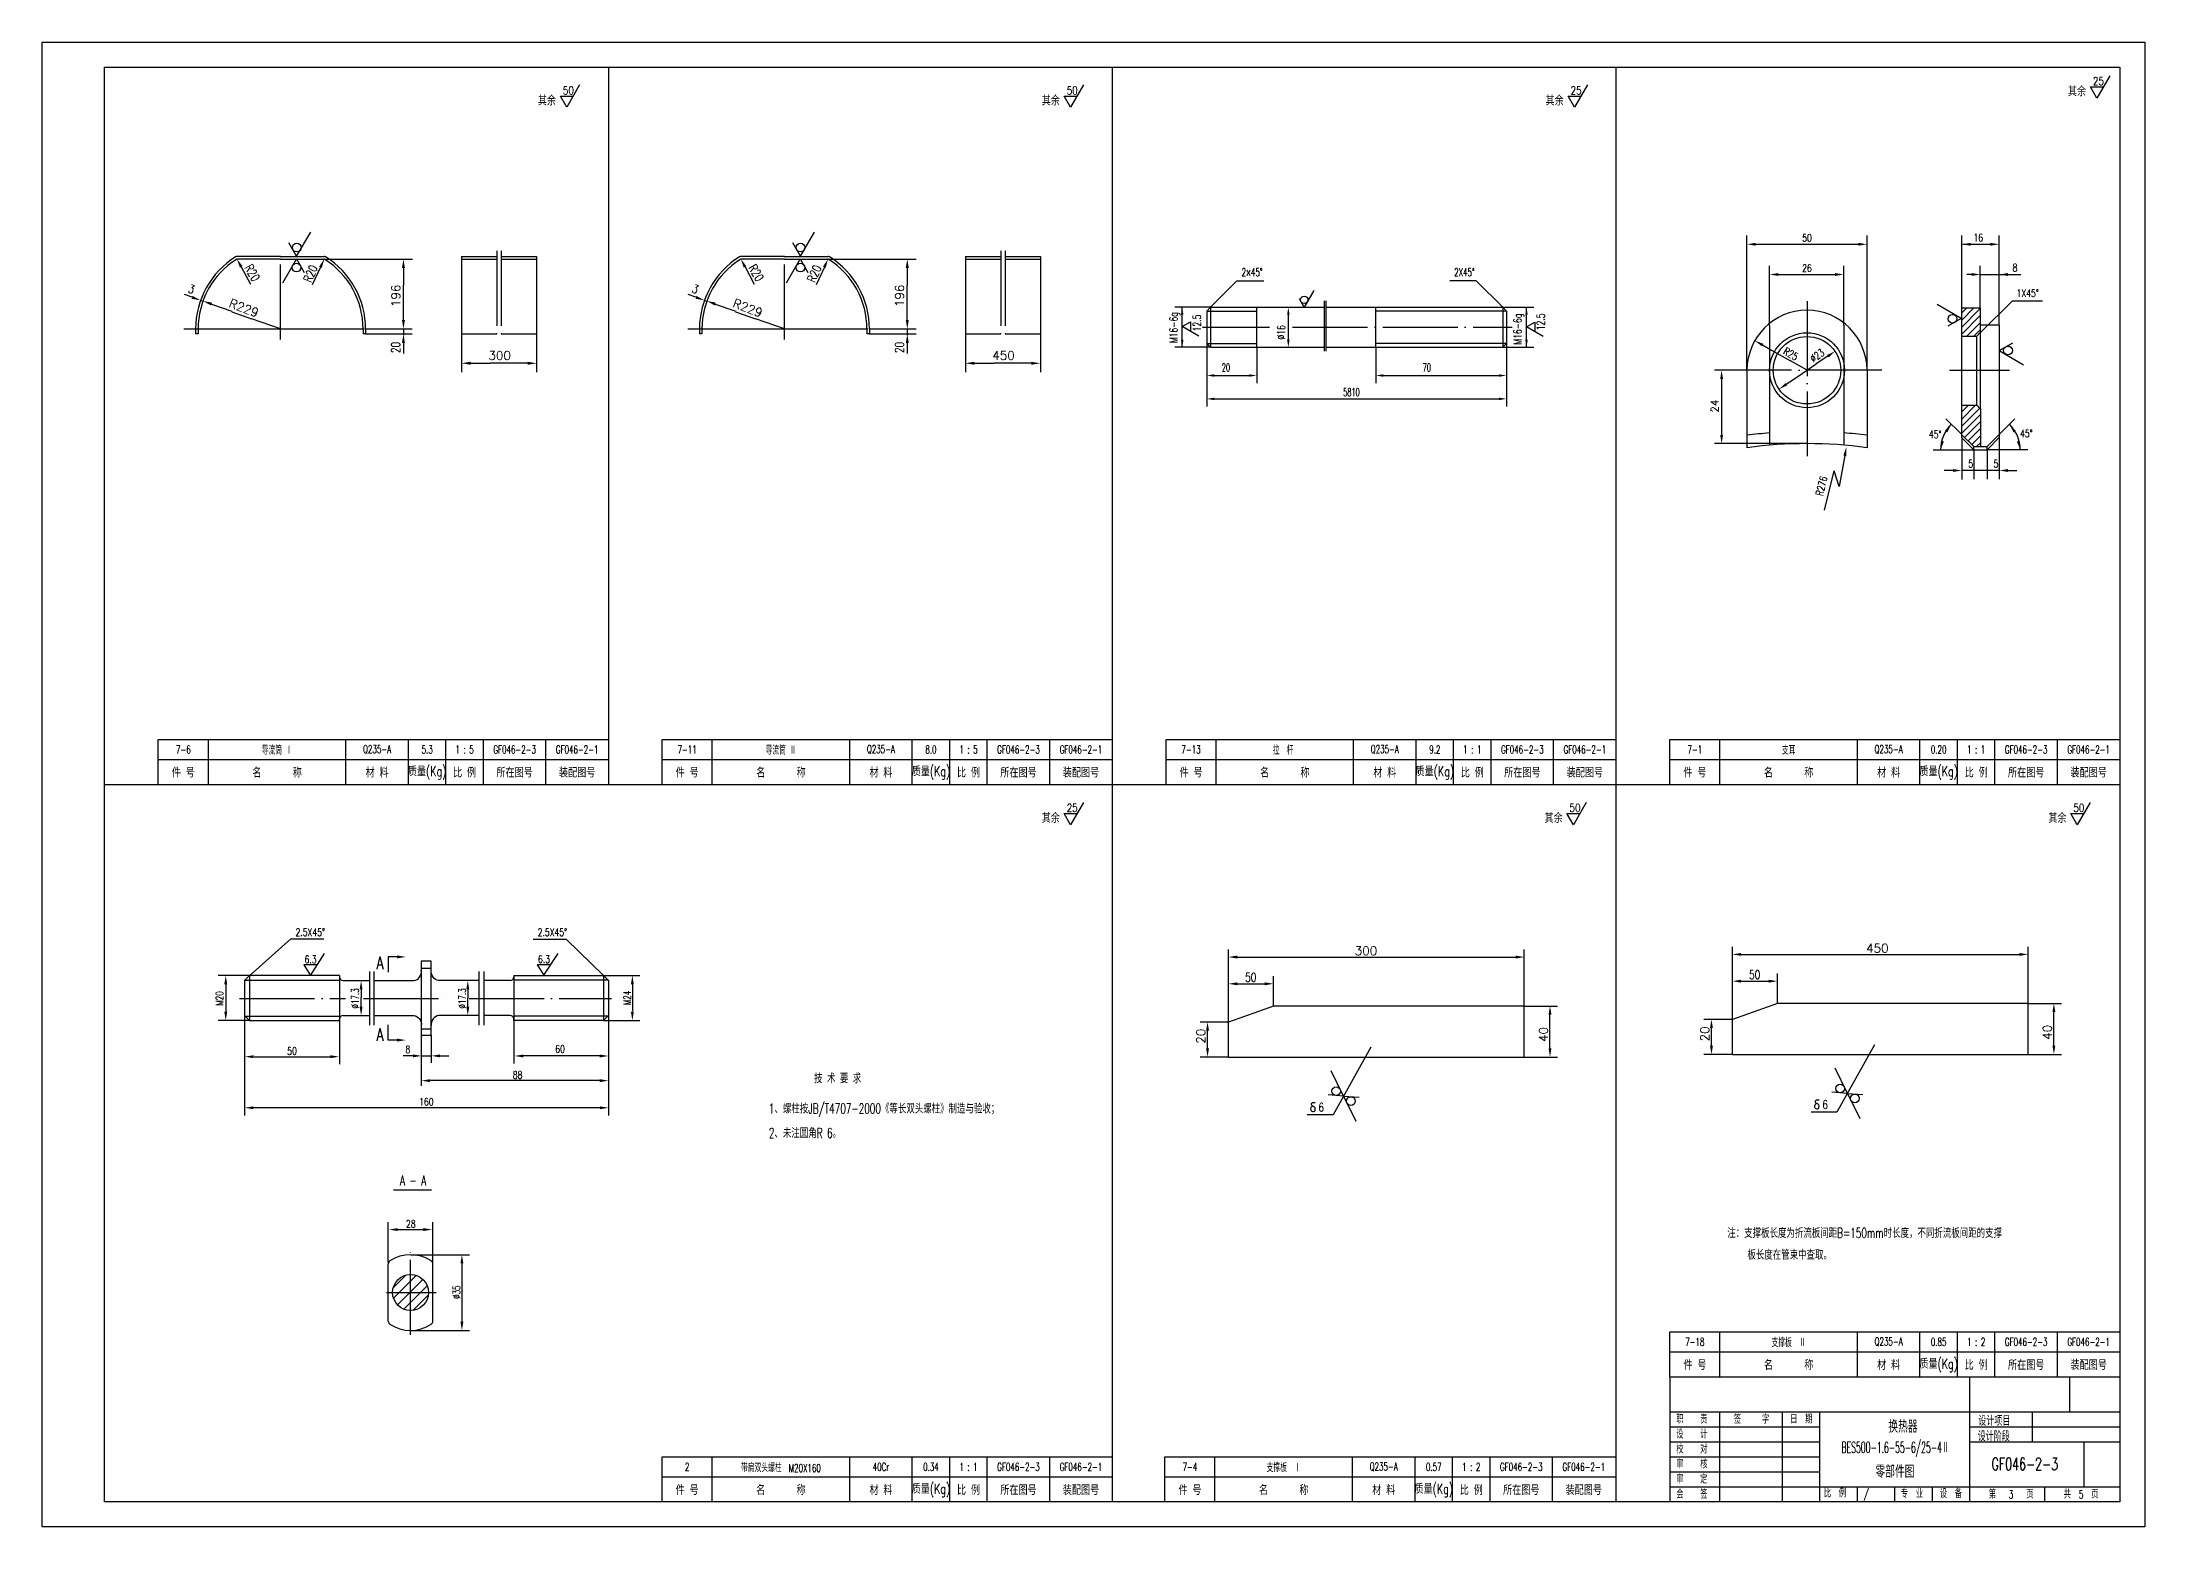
# Model space of a CAD drawing. Extents: x -843 to 1784, y -26 to 1322.
# Drawn here: x 943 to 1784, y -18 to 576 of the extents above; entities that cross this region are included whole.
import ezdxf
from ezdxf.enums import TextEntityAlignment as Align

# ---------------------------------------------------------------- set-up
doc = ezdxf.new("R2010")
doc.units = 0
doc.header["$MEASUREMENT"] = 0
doc.linetypes.add('DASHDOT-M', pattern=[36, 30, -3, 0, -3])
doc.linetypes.add('DIVIDE-M', pattern=[39, 30, -3, 0, -3, 0, -3])
doc.layers.get('0').update_dxf_attribs({"linetype": 'CONTINUOUS'})
for name, color, linetype in [('CDR_DWG1', 4, 'CONTINUOUS'), ('CDR_DWG2', 2, 'CONTINUOUS'), ('CDR_DWG3', 1, 'DASHDOT-M'), ('CDR_DWG4', 3, 'DIVIDE-M')]:
    doc.layers.add(name, color=color, linetype=linetype)
doc.styles.add('HZ', font='romans', dxfattribs={"width": 0.7, "bigfont": 'hz'})

# ---------------------------------------------------------------- blocks, each defined once
blk = doc.blocks.new('*X51')
at = {"color": 0}
for p, q in [((240.7, 219.49), (245.74, 224.53)), ((240.81, 215.35), (249.88, 224.42)), ((242.39, 212.69), (252.54, 222.84)), ((244.9, 210.95), (254.27, 220.33)), ((248.67, 210.49), (254.74, 216.56))]:
    blk.add_line(p, q, dxfattribs=at)
blk = doc.blocks.new('*X49')
at = {"color": 0}
for p, q in [((152.09, 157.75), (157.61, 163.26)), ((152.09, 160.58), (154.78, 163.26)), ((152.09, 154.92), (159.28, 162.11)), ((152.09, 152.09), (159.56, 159.56)), ((153.24, 150.41), (159.56, 156.73)), ((154.65, 148.99), (159.56, 153.9)), ((156.07, 147.58), (159.56, 151.07)), ((158.05, 146.74), (159.56, 148.25))]:
    blk.add_line(p, q, dxfattribs=at)
blk = doc.blocks.new('*X50')
at = {"color": 0}
for p, q in [((152.09, 197.34), (156.93, 202.19)), ((152.09, 200.17), (154.1, 202.19)), ((152.09, 194.52), (159.51, 201.94)), ((152.09, 191.69), (159.51, 199.11)), ((154.11, 190.88), (159.51, 196.28)), ((156.94, 190.88), (159.51, 193.46))]:
    blk.add_line(p, q, dxfattribs=at)

msp = doc.modelspace()

# ---------------------------------------------------------------- linework, layer by layer
for p, q in [((942.75, 576.4), (1783.75, 576.4)), ((942.75, -17.6), (942.75, 576.4)), ((1783.75, 576.4), (1783.75, -17.6)), ((1169.25, 566.4), (1169.25, 279.4)), ((1370.75, 566.4), (1370.75, -7.6)), ((1572.25, -7.6), (1572.25, 566.4)), ((1044.56, 490.69), (1050.18, 500.33)), ((1246.06, 490.69), (1251.68, 500.33)), ((1624.6, 445.17), (1624.6, 499)), ((1672.6, 445.17), (1672.6, 499)), ((1710.53, 470.1), (1710.53, 499)), ((1725.48, 463.17), (1725.48, 499)), ((1044.48, 489.65), (1038.86, 480.01)), ((1044.56, 490.69), (1041.49, 496.07)), ((1044.48, 489.65), (1047.55, 484.26)), ((1055.45, 489.61), (1090.88, 489.61)), ((1245.98, 489.65), (1240.36, 480.01)), ((1246.06, 490.69), (1242.99, 496.07)), ((1245.98, 489.65), (1249.05, 484.26)), ((1256.95, 489.61), (1292.38, 489.61)), ((1628.1, 495.5), (1669.1, 495.5)), ((1710.87, 495.5), (1722.9, 495.5)), ((1022.4, 486.44), (1026.08, 479.56)), ((1054.11, 486.35), (1050.81, 479.24)), ((1087.28, 486.01), (1087.28, 479.21)), ((1223.9, 486.44), (1227.58, 479.56)), ((1255.61, 486.35), (1252.31, 479.24)), ((1288.78, 486.01), (1288.78, 479.21)), ((1410.01, 470.29), (1420.61, 480.89)), ((1420.61, 480.89), (1431.34, 480.89)), ((1516.34, 480.89), (1505.75, 480.89)), ((1526.94, 470.29), (1516.34, 480.89)), ((1633.6, 462.97), (1633.6, 486.91)), ((1637.1, 483.41), (1659.79, 483.41)), ((1663.29, 463.18), (1663.29, 486.91)), ((1714.48, 483.41), (1712.5, 483.41)), ((1717.9, 470.1), (1717.9, 486.91)), ((1718.04, 483.41), (1728.38, 483.41)), ((1725.48, 463.17), (1725.48, 486.91)), ((1728.98, 483.41), (1734.11, 483.41)), ((1002.76, 474.29), (999.65, 475.4)), ((1006.15, 473.07), (1007.1, 472.79)), ((1010.5, 471.6), (1018.71, 468.72)), ((1087.28, 472.01), (1087.28, 479.21)), ((1087.28, 465.21), (1087.28, 472.01)), ((1204.26, 474.29), (1201.15, 475.4)), ((1207.65, 473.07), (1208.6, 472.79)), ((1212, 471.6), (1220.21, 468.72)), ((1288.78, 472.01), (1288.78, 479.21)), ((1288.78, 465.21), (1288.78, 472.01)), ((1710.3, 465.75), (1700.65, 471.37)), ((1718, 460.21), (1730.73, 472.94)), ((1730.73, 472.94), (1742.73, 472.94)), ((1018.63, 468.45), (1026.55, 465.68)), ((1038.16, 461.61), (1026.55, 465.68)), ((1038.16, 459.81), (1038.16, 463.41)), ((1038.16, 459.81), (1038.16, 463.41)), ((1038.16, 459.81), (1038.16, 463.41)), ((1038.16, 459.81), (1038.16, 463.41)), ((1038.16, 459.81), (1038.16, 463.41)), ((1038.16, 459.81), (1038.16, 463.41)), ((1038.16, 459.81), (1038.16, 463.41)), ((1220.13, 468.45), (1228.05, 465.68)), ((1239.66, 461.61), (1228.05, 465.68)), ((1239.66, 459.81), (1239.66, 463.41)), ((1239.66, 459.81), (1239.66, 463.41)), ((1239.66, 459.81), (1239.66, 463.41)), ((1239.66, 459.81), (1239.66, 463.41)), ((1239.66, 459.81), (1239.66, 463.41)), ((1239.66, 459.81), (1239.66, 463.41)), ((1239.66, 459.81), (1239.66, 463.41)), ((1409.94, 470.29), (1395.73, 470.29)), ((1398.73, 454.29), (1398.73, 470.29)), ((1441.17, 457.29), (1441.17, 467.29)), ((1526.94, 470.29), (1539.41, 470.29)), ((1536.41, 454.29), (1536.41, 470.29)), ((1633.6, 462.91), (1633.6, 445.11)), ((1663.29, 463.12), (1663.29, 445.14)), ((1710.3, 465.75), (1704.91, 462.68)), ((1036.36, 461.61), (1039.96, 461.61)), ((1036.36, 461.61), (1039.96, 461.61)), ((1036.36, 461.61), (1039.96, 461.61)), ((1036.36, 461.61), (1039.96, 461.61)), ((1036.36, 461.61), (1039.96, 461.61)), ((1036.36, 461.61), (1039.96, 461.61)), ((1036.36, 461.61), (1039.96, 461.61)), ((1072.16, 461.61), (1090.81, 461.61)), ((1072.16, 459.61), (1090.81, 459.61)), ((1087.28, 461.61), (1087.28, 459.16)), ((1087.28, 456.01), (1087.28, 451.81)), ((1110.51, 459.6), (1110.51, 444.3)), ((1140.51, 459.6), (1140.51, 444.3)), ((1237.86, 461.61), (1241.46, 461.61)), ((1237.86, 461.61), (1241.46, 461.61)), ((1237.86, 461.61), (1241.46, 461.61)), ((1237.86, 461.61), (1241.46, 461.61)), ((1237.86, 461.61), (1241.46, 461.61)), ((1237.86, 461.61), (1241.46, 461.61)), ((1237.86, 461.61), (1241.46, 461.61)), ((1273.66, 461.61), (1292.31, 461.61)), ((1273.66, 459.61), (1292.31, 459.61)), ((1288.78, 461.61), (1288.78, 459.16)), ((1288.78, 456.01), (1288.78, 451.81)), ((1312.01, 459.6), (1312.01, 444.3)), ((1342.01, 459.6), (1342.01, 444.3)), ((1409.94, 454.29), (1395.73, 454.29)), ((1408.51, 455.79), (1408.51, 440)), ((1428.51, 454.29), (1428.51, 440)), ((1476.17, 454.29), (1476.17, 440)), ((1526.94, 454.29), (1539.41, 454.29)), ((1528.44, 455.79), (1528.44, 440)), ((1630.77, 455.22), (1634.37, 453.18)), ((1725.5, 452.95), (1730.88, 456.02)), ((1114.11, 447.9), (1121.91, 447.9)), ((1129.11, 447.9), (1121.91, 447.9)), ((1136.91, 447.9), (1129.11, 447.9)), ((1315.61, 447.9), (1323.41, 447.9)), ((1330.61, 447.9), (1323.41, 447.9)), ((1338.41, 447.9), (1330.61, 447.9)), ((1634.37, 453.18), (1641.96, 448.88)), ((1648.6, 445.11), (1641.96, 448.88)), ((1644.89, 442.6), (1652.31, 447.62)), ((1656.88, 450.72), (1652.31, 447.62)), ((1725.5, 452.95), (1735.14, 447.33)), ((1408.51, 440), (1408.51, 430.66)), ((1411.51, 443), (1425.51, 443)), ((1479.17, 443), (1525.44, 443)), ((1528.44, 440), (1528.44, 430.66)), ((1618.09, 445.11), (1611.66, 445.11)), ((1614.45, 441.61), (1614.45, 419.25)), ((1624.6, 445.11), (1624.6, 445.11)), ((1640.32, 439.5), (1644.89, 442.6)), ((1648.51, 445.11), (1648.69, 445.11)), ((1648.51, 445.11), (1648.69, 445.11)), ((1648.51, 445.11), (1648.69, 445.11)), ((1648.6, 445.02), (1648.6, 445.2)), ((1648.6, 445.02), (1648.6, 445.2)), ((1648.6, 445.02), (1648.6, 445.2)), ((1411.51, 433.66), (1525.44, 433.66)), ((1716.52, 431.11), (1716.52, 431.11)), ((1704.16, 425.71), (1710.37, 419.51)), ((1731.73, 425.71), (1725.52, 419.51)), ((1648.54, 415.75), (1611.66, 415.75)), ((1699.02, 413.29), (1715.23, 413.29)), ((1710.48, 418.17), (1710.48, 401.45)), ((1715.3, 413.32), (1715.3, 401.57)), ((1720.6, 414.59), (1725.48, 419.47)), ((1720.6, 413.32), (1720.6, 401.51)), ((1725.48, 418.17), (1725.48, 401.51)), ((1655.65, 389.16), (1659.48, 404.89)), ((1661.46, 398.64), (1659.48, 404.89)), ((1663.7, 410.94), (1661.46, 398.64)), ((1708.12, 405.01), (1703.44, 405.01)), ((1720.6, 405.01), (1710.48, 405.01)), ((1725.49, 405.01), (1720.62, 405.01)), ((1728.99, 405.01), (1732.49, 405.01)), ((989.25, 289.4), (1169.25, 289.4)), ((1190.75, 289.4), (1370.75, 289.4)), ((1392.25, 289.4), (1572.25, 289.4)), ((1593.75, 289.4), (1773.75, 289.4)), ((967.75, 279.4), (1773.75, 279.4)), ((1025.94, 203.12), (1042.23, 217.6)), ((1042.25, 217.6), (1055.45, 217.6)), ((1050.05, 203.04), (1055.75, 211.74)), ((1139.19, 217.59), (1152.38, 217.59)), ((1143.43, 203.09), (1149.13, 211.79)), ((1167.35, 202.98), (1152.38, 217.59)), ((1417.21, 202.73), (1417.21, 213.37)), ((1420.71, 210.37), (1532.87, 210.37)), ((1535.53, 190.85), (1535.53, 213.37)), ((1618.74, 203.79), (1618.74, 214.43)), ((1622.24, 211.43), (1734.4, 211.43)), ((1737.06, 191.91), (1737.06, 214.43)), ((1025.71, 202.98), (1013.22, 202.98)), ((1047.42, 207.21), (1050.05, 203.04)), ((1052.79, 207.21), (1047.42, 207.21)), ((1146.16, 207.26), (1140.8, 207.26)), ((1140.8, 207.26), (1143.43, 203.09)), ((1167.34, 202.98), (1181.83, 202.98)), ((1417.21, 184.38), (1417.21, 202.67)), ((1435.22, 190.85), (1435.22, 202.67)), ((1618.74, 185.43), (1618.74, 203.73)), ((1636.75, 191.91), (1636.75, 203.73)), ((1016.22, 199.69), (1016.22, 188.65)), ((1070.34, 197.53), (1070.34, 194.03)), ((1070.34, 190.53), (1070.34, 194.03)), ((1113.01, 197.53), (1113.01, 194.03)), ((1113.01, 190.53), (1113.01, 194.03)), ((1178.83, 199.75), (1178.83, 188.74)), ((1420.71, 199.67), (1432.58, 199.67)), ((1622.24, 200.73), (1634.11, 200.73)), ((1023.77, 186.98), (1023.77, 147.04)), ((1131.45, 185.03), (1131.45, 167.8)), ((1169.35, 186.98), (1169.35, 147.04)), ((1535.59, 190.79), (1548.81, 190.79)), ((1545.81, 173.87), (1545.81, 188.12)), ((1618.68, 185.43), (1607.39, 185.43)), ((1737.12, 191.85), (1750.34, 191.85)), ((1747.34, 174.93), (1747.34, 189.17)), ((1025.71, 184.98), (1013.22, 184.98)), ((1061.66, 184.92), (1061.66, 167.51)), ((1094.43, 179.06), (1094.43, 158.8)), ((1098.43, 179.06), (1098.43, 168.01)), ((1167.34, 184.98), (1181.83, 184.98)), ((1417.15, 184.38), (1405.86, 184.38)), ((1408.86, 173.6), (1408.86, 181.36)), ((1610.39, 174.65), (1610.39, 182.41)), ((1027.52, 170.51), (1058.55, 170.51)), ((1091.07, 170.84), (1087.1, 170.84)), ((1094.46, 170.84), (1098.5, 170.84)), ((1101.93, 170.84), (1105.43, 170.84)), ((1166.22, 170.8), (1134.05, 170.8)), ((1417.15, 170.37), (1405.86, 170.37)), ((1474.12, 174.26), (1459.05, 147.23)), ((1535.59, 170.37), (1548.81, 170.37)), ((1618.68, 171.43), (1607.39, 171.43)), ((1675.65, 175.32), (1660.58, 148.28)), ((1737.12, 171.43), (1750.34, 171.43)), ((1166.06, 160.93), (1097.74, 160.93)), ((1463.23, 154.77), (1458.34, 164.8)), ((1664.76, 155.83), (1659.87, 165.86)), ((1450.4, 151.42), (1450.41, 151.77)), ((1450.53, 151.09), (1450.4, 151.42)), ((1450.41, 151.77), (1450.54, 151.96)), ((1450.54, 151.96), (1450.83, 152.15)), ((1450.83, 152.15), (1451.08, 152.19)), ((1451.08, 152.19), (1451.91, 152.19)), ((1463.23, 154.77), (1457.05, 155.21)), ((1463.26, 154.74), (1469.45, 154.31)), ((1463.26, 154.74), (1468.16, 144.71)), ((1652.06, 151.53), (1651.83, 151.34)), ((1651.93, 152.47), (1651.94, 152.83)), ((1652.06, 152.15), (1651.93, 152.47)), ((1651.94, 152.83), (1652.07, 153.02)), ((1652.29, 151.93), (1652.06, 152.15)), ((1652.2, 151.69), (1652.06, 151.53)), ((1652.07, 153.02), (1652.36, 153.21)), ((1652.55, 151.77), (1652.2, 151.69)), ((1652.61, 151.75), (1652.29, 151.93)), ((1652.36, 153.21), (1652.61, 153.24)), ((1652.61, 153.24), (1653.44, 153.24)), ((1652.82, 151.65), (1652.61, 151.75)), ((1653.01, 151.53), (1652.82, 151.65)), ((1653.21, 151.36), (1653.01, 151.53)), ((1664.76, 155.83), (1658.58, 156.27)), ((1664.79, 155.8), (1669.69, 145.77)), ((1664.79, 155.8), (1670.98, 155.36)), ((1165.85, 150.07), (1026.74, 150.07)), ((1459.05, 147.23), (1448.71, 147.23)), ((1450.17, 150.07), (1450.08, 149.83)), ((1450.08, 149.83), (1450.13, 149.3)), ((1450.13, 149.3), (1450.16, 149.12)), ((1450.16, 149.12), (1450.33, 148.9)), ((1450.3, 150.29), (1450.17, 150.07)), ((1450.53, 150.48), (1450.3, 150.29)), ((1450.33, 148.9), (1450.59, 148.73)), ((1450.76, 150.87), (1450.53, 151.09)), ((1450.67, 150.63), (1450.53, 150.48)), ((1450.59, 148.73), (1450.96, 148.61)), ((1451.02, 150.71), (1450.67, 150.63)), ((1451.08, 150.7), (1450.76, 150.87)), ((1450.96, 148.61), (1451.33, 148.65)), ((1451.29, 150.6), (1451.08, 150.7)), ((1451.48, 150.48), (1451.29, 150.6)), ((1451.33, 148.65), (1451.64, 148.77)), ((1451.68, 150.3), (1451.48, 150.48)), ((1451.64, 148.77), (1451.85, 149.04)), ((1451.85, 150.07), (1451.68, 150.3)), ((1451.88, 149.74), (1451.85, 150.07)), ((1451.85, 149.04), (1451.88, 149.74)), ((1660.58, 148.28), (1650.24, 148.28)), ((1651.7, 151.12), (1651.61, 150.88)), ((1651.61, 150.88), (1651.66, 150.35)), ((1651.66, 150.35), (1651.69, 150.18)), ((1651.69, 150.18), (1651.86, 149.96)), ((1651.83, 151.34), (1651.7, 151.12)), ((1651.86, 149.96), (1652.12, 149.79)), ((1652.12, 149.79), (1652.49, 149.67)), ((1652.49, 149.67), (1652.86, 149.7)), ((1652.86, 149.7), (1653.17, 149.82)), ((1653.17, 149.82), (1653.38, 150.1)), ((1653.38, 151.12), (1653.21, 151.36)), ((1653.41, 150.8), (1653.38, 151.12)), ((1653.38, 150.1), (1653.41, 150.8)), ((1083.28, 117.27), (1098.56, 117.27)), ((1081.19, 88.2), (1081.19, 104.36)), ((1082.96, 101.36), (1095.56, 101.36)), ((1099.06, 88.32), (1099.06, 104.36)), ((1090.19, 91.31), (1113.66, 91.31)), ((1110.66, 87.81), (1110.66, 64.53)), ((1090.19, 61.03), (1113.66, 61.03)), ((1593.75, 52.43), (1773.75, 52.43)), ((1593.75, 42.43), (1773.75, 42.43)), ((1713.74, -7.57), (1713.74, 42.43)), ((1753.74, 28.43), (1753.74, 42.43)), ((1613.74, -7.57), (1613.74, 28.43)), ((1638.74, -7.57), (1638.74, 28.43)), ((1653.74, -7.57), (1653.74, 28.43)), ((1738.74, 16.43), (1738.74, 28.43)), ((1738.74, 16.43), (1738.74, 28.43)), ((1593.74, 22.43), (1653.74, 22.43)), ((1713.74, 22.43), (1773.74, 22.43)), ((1593.74, 16.43), (1653.74, 16.43)), ((1593.74, 10.43), (1653.74, 10.43)), ((1713.74, 16.43), (1773.74, 16.43)), ((1759.37, 16.43), (1759.37, -1.57)), ((1190.75, 2.4), (1370.75, 2.4)), ((1391.83, 2.4), (1571.83, 2.4)), ((1593.74, 4.43), (1653.74, 4.43)), ((1593.74, -1.57), (1773.74, -1.57)), ((1668.74, -7.57), (1668.74, -1.57)), ((1683.74, -7.57), (1683.74, -1.57)), ((1698.74, -7.57), (1698.74, -1.57)), ((1743.74, -7.57), (1743.74, -1.57)), ((1783.75, -17.6), (942.75, -17.6))]:
    msp.add_line(p, q)
for points in [[(1157.75, 559.22), (1152.6, 550.29), (1150.03, 554.76), (1155.18, 554.76)], [(1359.25, 559.22), (1354.1, 550.29), (1351.53, 554.76), (1356.68, 554.76)], [(1560.75, 559.22), (1555.6, 550.29), (1553.03, 554.76), (1558.18, 554.76)], [(1769.66, 562.92), (1764.51, 554), (1761.94, 558.46), (1767.09, 558.46)], [(1451.37, 476.96), (1447.52, 470.29), (1445.59, 473.62)], [(1405.4, 458.77), (1398.73, 462.62), (1402.07, 464.54), (1402.07, 460.69)], [(1543.08, 458.58), (1536.41, 462.43), (1539.75, 464.35), (1539.75, 460.5)], [(1359.25, 272.22), (1354.1, 263.29), (1351.53, 267.76), (1356.68, 267.76)], [(1560.34, 272.22), (1555.19, 263.29), (1552.61, 267.76), (1557.76, 267.76)], [(1761.84, 272.22), (1756.69, 263.29), (1754.11, 267.76), (1759.26, 267.76)]]:
    msp.add_lwpolyline(points)
for points in [[(1715.16, 404.99, 0.25, 0.25, 1), (1715.41, 404.99, 0.25, 0.25, 1)], [(1720.49, 405.06, 0.25, 0.25, 1), (1720.74, 405.06, 0.25, 0.25, 1)]]:
    msp.add_lwpolyline(points, format="xyseb", close=True)
for centre, radius in [((1044.52, 486.17), 1.75), ((1044.59, 494.17), 1.75), ((1246.02, 486.17), 1.75), ((1246.09, 494.17), 1.75), ((1447.52, 473.29), 1.5), ((1706.81, 465.71), 1.75), ((1728.98, 452.99), 1.75), ((1460.32, 156.74), 1.75), ((1466.2, 152.77), 1.75), ((1661.85, 157.8), 1.75), ((1667.73, 153.83), 1.75)]:
    msp.add_circle(centre, radius)
for centre, radius, start, end in [((1020.7, 489.61), 1, 90, 121.95275), ((1020.99, 488.61), 1, 90, 122.46174), ((1055.34, 488.61), 1, 57.53826, 90), ((1055.62, 489.61), 1, 58.04725, 90), ((1222.2, 489.61), 1, 90, 121.95275), ((1222.49, 488.61), 1, 90, 122.46174), ((1256.84, 488.61), 1, 57.53826, 90), ((1257.12, 489.61), 1, 58.04725, 90), ((1716.11, 413.32), 14.09, 133.71729, 180.13722), ((1719.78, 413.32), 14.09, 359.86278, 46.28271)]:
    msp.add_arc(centre, radius, start, end)
for points in [[(1021.87, 486.15), (1022.93, 486.72), (1020.7, 489.61)], [(1054.65, 486.09), (1053.56, 486.6), (1055.62, 489.61)], [(1087.88, 486.01), (1086.68, 486.01), (1087.28, 489.61)], [(1223.37, 486.15), (1224.43, 486.72), (1222.2, 489.61)], [(1256.15, 486.09), (1255.06, 486.6), (1257.12, 489.61)], [(1289.38, 486.01), (1288.18, 486.01), (1288.78, 489.61)], [(1628.1, 494.92), (1628.1, 496.08), (1624.6, 495.5)], [(1669.1, 494.92), (1669.1, 496.08), (1672.6, 495.5)], [(1714.02, 494.92), (1714.02, 496.08), (1710.52, 495.5)], [(1721.95, 494.92), (1721.95, 496.08), (1725.45, 495.5)], [(1637.1, 482.83), (1637.1, 483.99), (1633.6, 483.41)], [(1659.79, 482.83), (1659.79, 483.99), (1663.29, 483.41)], [(1714.48, 482.83), (1714.48, 483.99), (1717.98, 483.41)], [(1728.98, 482.83), (1728.98, 483.99), (1725.48, 483.41)], [(1002.96, 474.85), (1002.56, 473.72), (1006.15, 473.07)], [(1010.3, 471.03), (1010.7, 472.16), (1007.1, 472.79)], [(1204.46, 474.85), (1204.06, 473.72), (1207.65, 473.07)], [(1211.8, 471.03), (1212.2, 472.16), (1208.6, 472.79)], [(1087.88, 465.21), (1086.68, 465.21), (1087.28, 461.61)], [(1289.38, 465.21), (1288.18, 465.21), (1288.78, 461.61)], [(1398.23, 467.29), (1399.23, 467.29), (1398.73, 470.29)], [(1440.67, 467.29), (1441.67, 467.29), (1441.17, 470.29)], [(1535.91, 467.29), (1536.91, 467.29), (1536.41, 470.29)], [(1087.88, 456.01), (1086.68, 456.01), (1087.28, 459.61)], [(1289.38, 456.01), (1288.18, 456.01), (1288.78, 459.61)], [(1398.23, 457.29), (1399.23, 457.29), (1398.73, 454.29)], [(1440.67, 457.29), (1441.67, 457.29), (1441.17, 454.29)], [(1535.91, 457.29), (1536.91, 457.29), (1536.41, 454.29)], [(1630.49, 454.72), (1631.06, 455.73), (1627.73, 456.95)], [(1114.11, 447.3), (1114.11, 448.5), (1110.51, 447.9)], [(1136.91, 447.3), (1136.91, 448.5), (1140.51, 447.9)], [(1315.61, 447.3), (1315.61, 448.5), (1312.01, 447.9)], [(1338.41, 447.3), (1338.41, 448.5), (1342.01, 447.9)], [(1657.21, 450.23), (1656.56, 451.2), (1659.78, 452.68)], [(1411.51, 443.5), (1411.51, 442.5), (1408.51, 443)], [(1425.51, 443.5), (1425.51, 442.5), (1428.51, 443)], [(1479.17, 443.5), (1479.17, 442.5), (1476.17, 443)], [(1525.44, 443.5), (1525.44, 442.5), (1528.44, 443)], [(1615.03, 441.61), (1613.87, 441.61), (1614.45, 445.11)], [(1640.65, 439.02), (1640, 439.99), (1637.43, 437.54)], [(1411.51, 434.16), (1411.51, 433.16), (1408.51, 433.66)], [(1525.44, 434.16), (1525.44, 433.16), (1528.44, 433.66)], [(1704.72, 420.25), (1703.77, 420.94), (1706.31, 423.42)], [(1731.17, 420.25), (1732.12, 420.94), (1729.58, 423.42)], [(1615.03, 419.25), (1613.87, 419.25), (1614.45, 415.75)], [(1664.28, 410.84), (1663.13, 411.05), (1664.33, 414.39)], [(1703.34, 416.64), (1702.2, 416.89), (1702.03, 413.34)], [(1732.55, 416.64), (1733.69, 416.89), (1733.86, 413.34)], [(1706.99, 404.42), (1706.99, 405.59), (1710.49, 405.01)], [(1728.99, 404.42), (1728.99, 405.59), (1725.49, 405.01)], [(1420.71, 209.79), (1420.71, 210.96), (1417.21, 210.37)], [(1532.03, 209.79), (1532.03, 210.96), (1535.53, 210.37)], [(1622.24, 210.85), (1622.24, 212.02), (1618.74, 211.43)], [(1733.56, 210.85), (1733.56, 212.02), (1737.06, 211.43)], [(1016.8, 199.45), (1015.63, 199.45), (1016.22, 202.95)], [(1179.42, 199.46), (1178.25, 199.46), (1178.83, 202.96)], [(1070.92, 197.4), (1069.75, 197.4), (1070.34, 200.9)], [(1113.6, 197.42), (1112.43, 197.42), (1113.01, 200.92)], [(1420.71, 199.09), (1420.71, 200.25), (1417.21, 199.67)], [(1431.72, 199.09), (1431.72, 200.25), (1435.22, 199.67)], [(1622.24, 200.14), (1622.24, 201.31), (1618.74, 200.73)], [(1633.25, 200.14), (1633.25, 201.31), (1636.75, 200.73)], [(1016.8, 188.52), (1015.63, 188.52), (1016.22, 185.02)], [(1070.92, 190.48), (1069.75, 190.48), (1070.34, 186.98)], [(1113.6, 190.53), (1112.43, 190.53), (1113.01, 187.03)], [(1179.42, 188.5), (1178.25, 188.5), (1178.83, 185)], [(1546.39, 187.29), (1545.23, 187.29), (1545.81, 190.79)], [(1610.97, 181.96), (1609.81, 181.96), (1610.39, 185.46)], [(1747.92, 188.35), (1746.76, 188.35), (1747.34, 191.85)], [(1409.44, 180.9), (1408.28, 180.9), (1408.86, 184.4)], [(1027.37, 169.93), (1027.37, 171.1), (1023.87, 170.51)], [(1058.06, 169.93), (1058.06, 171.1), (1061.56, 170.51)], [(1091.07, 170.26), (1091.07, 171.43), (1094.57, 170.84)], [(1101.93, 170.26), (1101.93, 171.43), (1098.43, 170.84)], [(1135.17, 170.21), (1135.17, 171.38), (1131.67, 170.8)], [(1165.76, 170.21), (1165.76, 171.38), (1169.26, 170.8)], [(1409.44, 173.84), (1408.28, 173.84), (1408.86, 170.34)], [(1546.39, 173.87), (1545.23, 173.87), (1545.81, 170.37)], [(1610.97, 174.9), (1609.81, 174.9), (1610.39, 171.4)], [(1747.92, 174.93), (1746.76, 174.93), (1747.34, 171.43)], [(1097.93, 160.34), (1097.93, 161.51), (1094.43, 160.93)], [(1165.8, 160.34), (1165.8, 161.51), (1169.3, 160.93)], [(1027.27, 149.49), (1027.27, 150.65), (1023.77, 150.07)], [(1165.85, 149.49), (1165.85, 150.65), (1169.35, 150.07)], [(1084.98, 100.78), (1084.98, 101.95), (1081.48, 101.36)], [(1095.27, 100.78), (1095.27, 101.95), (1098.77, 101.36)], [(1111.25, 87.81), (1110.08, 87.81), (1110.66, 91.31)], [(1111.25, 64.53), (1110.08, 64.53), (1110.66, 61.03)]]:
    msp.add_solid(points)
at = {"layer": 'CDR_DWG1'}
for p, q in [((967.75, 566.4), (1773.75, 566.4)), ((967.75, -7.6), (967.75, 566.4)), ((1773.75, 566.4), (1773.75, -7.6)), ((1038.16, 490.61), (1020.7, 490.61)), ((1038.16, 489.61), (1020.99, 489.61)), ((1038.16, 490.61), (1055.62, 490.61)), ((1038.16, 489.61), (1055.34, 489.61)), ((1110.51, 490.61), (1110.51, 459.61)), ((1110.51, 490.61), (1124.66, 490.61)), ((1110.51, 489.61), (1124.66, 489.61)), ((1126.37, 490.61), (1140.51, 490.61)), ((1126.37, 489.61), (1140.51, 489.61)), ((1140.51, 490.61), (1140.51, 459.61)), ((1239.66, 490.61), (1222.2, 490.61)), ((1239.66, 489.61), (1222.49, 489.61)), ((1239.66, 490.61), (1257.12, 490.61)), ((1239.66, 489.61), (1256.84, 489.61)), ((1312.01, 490.61), (1312.01, 459.61)), ((1312.01, 490.61), (1326.16, 490.61)), ((1312.01, 489.61), (1326.16, 489.61)), ((1327.87, 490.61), (1342.01, 490.61)), ((1327.87, 489.61), (1342.01, 489.61)), ((1342.01, 490.61), (1342.01, 459.61)), ((1408.51, 468.79), (1410.01, 470.29)), ((1408.51, 468.79), (1428.51, 468.79)), ((1408.51, 468.79), (1408.51, 455.79)), ((1410.01, 470.29), (1455.6, 470.29)), ((1410.01, 470.29), (1410.01, 454.29)), ((1428.51, 454.29), (1428.51, 470.29)), ((1456.36, 470.29), (1526.94, 470.29)), ((1476.17, 454.29), (1476.17, 470.29)), ((1528.44, 468.79), (1476.17, 468.79)), ((1528.44, 468.79), (1526.94, 470.29)), ((1526.94, 470.29), (1526.94, 454.29)), ((1528.44, 468.79), (1528.44, 455.79)), ((1710.48, 470.03), (1717.9, 470.03)), ((1710.48, 458.76), (1710.48, 470.03)), ((1717.9, 470.05), (1717.9, 460.53)), ((1725.48, 463.11), (1717.9, 463.11)), ((1725.48, 463.17), (1725.48, 418.17)), ((999.5, 461.61), (1071.53, 461.61)), ((1004.16, 461.61), (1004.16, 459.61)), ((1005.16, 459.61), (1004.16, 459.61)), ((1005.16, 461.61), (1005.16, 459.61)), ((1071.16, 461.61), (1071.16, 459.61)), ((1072.16, 459.61), (1071.16, 459.61)), ((1072.16, 461.61), (1072.16, 459.61)), ((1110.51, 459.61), (1124.66, 459.61)), ((1126.37, 459.61), (1140.51, 459.61)), ((1201, 461.61), (1273.03, 461.61)), ((1205.66, 461.61), (1205.66, 459.61)), ((1206.66, 459.61), (1205.66, 459.61)), ((1206.66, 461.61), (1206.66, 459.61)), ((1272.66, 461.61), (1272.66, 459.61)), ((1273.66, 459.61), (1272.66, 459.61)), ((1273.66, 461.61), (1273.66, 459.61)), ((1312.01, 459.61), (1326.16, 459.61)), ((1327.87, 459.61), (1342.01, 459.61)), ((1408.51, 455.79), (1428.51, 455.79)), ((1408.51, 455.79), (1410.01, 454.29)), ((1410.01, 454.29), (1455.6, 454.29)), ((1456.36, 454.29), (1526.94, 454.29)), ((1528.44, 455.79), (1476.17, 455.79)), ((1526.94, 454.29), (1528.44, 455.79)), ((1710.48, 431.12), (1710.48, 458.76)), ((1710.48, 458.73), (1716.52, 458.73)), ((1716.52, 458.78), (1717.9, 460.21)), ((1716.52, 431.11), (1716.52, 458.78)), ((1717.9, 460.53), (1717.9, 429.72)), ((1624.6, 445.11), (1624.6, 421.61)), ((1633.6, 445.11), (1633.6, 422.61)), ((1663.29, 445.14), (1663.29, 422.64)), ((1672.6, 445.11), (1672.6, 421.61)), ((1710.48, 418.17), (1710.48, 431.12)), ((1710.48, 431.11), (1716.52, 431.11)), ((1716.52, 431.11), (1717.9, 429.72)), ((1717.94, 429.72), (1717.94, 414.59)), ((1624.6, 421.61), (1624.6, 414.11)), ((1633.6, 422.61), (1633.6, 415.11)), ((1663.29, 422.64), (1663.29, 415.14)), ((1672.6, 421.61), (1672.6, 414.11)), ((1715.29, 414.59), (1710.41, 419.47)), ((1715.29, 413.29), (1710.41, 418.17)), ((1715.29, 414.56), (1715.29, 414.59)), ((1715.29, 413.29), (1715.29, 414.56)), ((1715.3, 414.59), (1718.4, 414.59)), ((1715.3, 413.29), (1720.6, 413.29)), ((1717.04, 414.56), (1717.04, 414.59)), ((1718.4, 414.59), (1720.6, 414.59)), ((1720.6, 413.29), (1725.48, 418.17)), ((1720.6, 414.56), (1720.6, 414.59)), ((1720.6, 413.29), (1720.6, 414.56)), ((1736.87, 413.29), (1720.66, 413.29)), ((989.25, 297.4), (1169.25, 297.4)), ((989.25, 279.4), (989.25, 297.4)), ((1009.25, 279.4), (1009.25, 297.4)), ((1064.25, 279.4), (1064.25, 297.4)), ((1089.25, 279.4), (1089.25, 297.4)), ((1104.25, 279.4), (1104.25, 297.4)), ((1119.25, 279.4), (1119.25, 297.4)), ((1144.25, 279.4), (1144.25, 297.4)), ((1190.75, 297.4), (1370.75, 297.4)), ((1190.75, 279.4), (1190.75, 297.4)), ((1210.75, 279.4), (1210.75, 297.4)), ((1265.75, 279.4), (1265.75, 297.4)), ((1290.75, 279.4), (1290.75, 297.4)), ((1305.75, 279.4), (1305.75, 297.4)), ((1320.75, 279.4), (1320.75, 297.4)), ((1345.75, 279.4), (1345.75, 297.4)), ((1392.25, 297.4), (1572.25, 297.4)), ((1392.25, 279.4), (1392.25, 297.4)), ((1412.25, 279.4), (1412.25, 297.4)), ((1467.25, 279.4), (1467.25, 297.4)), ((1492.25, 279.4), (1492.25, 297.4)), ((1507.25, 279.4), (1507.25, 297.4)), ((1522.25, 279.4), (1522.25, 297.4)), ((1547.25, 279.4), (1547.25, 297.4)), ((1593.75, 297.4), (1773.75, 297.4)), ((1593.75, 279.4), (1593.75, 297.4)), ((1613.75, 279.4), (1613.75, 297.4)), ((1668.75, 279.4), (1668.75, 297.4)), ((1693.75, 279.4), (1693.75, 297.4)), ((1708.75, 279.4), (1708.75, 297.4)), ((1723.75, 279.4), (1723.75, 297.4)), ((1748.75, 279.4), (1748.75, 297.4)), ((1025.77, 202.98), (1023.77, 200.98)), ((1061.66, 202.98), (1025.77, 202.98)), ((1025.77, 202.98), (1025.77, 184.98)), ((1061.66, 202.98), (1061.66, 202.48)), ((1061.66, 202.98), (1061.66, 184.98)), ((1094.43, 208.66), (1094.43, 178.94)), ((1098.43, 208.66), (1094.43, 208.66)), ((1094.43, 205.97), (1098.43, 205.97)), ((1098.43, 178.94), (1098.43, 208.66)), ((1131.45, 202.98), (1167.35, 202.98)), ((1131.45, 202.98), (1131.45, 202.48)), ((1131.45, 202.98), (1131.45, 184.98)), ((1167.35, 202.98), (1169.35, 200.98)), ((1167.35, 202.98), (1167.35, 184.98)), ((1023.77, 201.07), (1061.66, 201.07)), ((1023.77, 200.98), (1023.77, 186.98)), ((1063.16, 200.98), (1073.61, 200.98)), ((1129.95, 200.98), (1119.4, 200.98)), ((1169.35, 201.07), (1131.45, 201.07)), ((1169.35, 200.98), (1169.35, 186.98)), ((1023.77, 186.98), (1025.77, 184.98)), ((1023.77, 186.79), (1061.66, 186.79)), ((1061.66, 184.98), (1061.69, 185.52)), ((1063.19, 186.96), (1073.61, 186.96)), ((1129.93, 186.96), (1119.4, 186.96)), ((1131.45, 184.98), (1131.43, 185.52)), ((1169.35, 186.79), (1131.45, 186.79)), ((1169.35, 186.98), (1167.35, 184.98)), ((1435.22, 190.79), (1417.21, 184.31)), ((1535.53, 190.79), (1435.22, 190.79)), ((1535.53, 170.37), (1535.53, 190.79)), ((1636.75, 191.85), (1618.74, 185.37)), ((1618.74, 171.43), (1618.74, 185.37)), ((1737.06, 191.85), (1636.75, 191.85)), ((1737.06, 171.43), (1737.06, 191.85)), ((1025.77, 184.98), (1061.66, 184.98)), ((1094.43, 181.63), (1098.43, 181.63)), ((1098.43, 178.94), (1094.43, 178.94)), ((1167.35, 184.98), (1131.45, 184.98)), ((1417.21, 170.37), (1417.21, 184.31)), ((1417.21, 170.37), (1535.53, 170.37)), ((1618.74, 171.43), (1737.06, 171.43)), ((1081.19, 64.74), (1081.19, 87.6)), ((1099.06, 64.74), (1099.06, 87.6)), ((1593.75, 60.43), (1773.75, 60.43)), ((1593.75, 42.43), (1593.75, 60.43)), ((1613.75, 42.43), (1613.75, 60.43)), ((1668.75, 42.43), (1668.75, 60.43)), ((1693.75, 42.43), (1693.75, 60.43)), ((1708.75, 42.43), (1708.75, 60.43)), ((1723.75, 42.43), (1723.75, 60.43)), ((1748.75, 42.43), (1748.75, 60.43)), ((1593.75, 42.43), (1773.75, 42.43)), ((1593.75, 42.43), (1593.75, -7.6)), ((1713.74, -7.57), (1713.74, 42.43)), ((1593.74, 28.43), (1773.74, 28.43)), ((1190.75, 10.4), (1370.75, 10.4)), ((1190.75, -7.6), (1190.75, 10.4)), ((1210.75, -7.6), (1210.75, 10.4)), ((1265.75, -7.6), (1265.75, 10.4)), ((1290.75, -7.6), (1290.75, 10.4)), ((1305.75, -7.6), (1305.75, 10.4)), ((1320.75, -7.6), (1320.75, 10.4)), ((1345.75, -7.6), (1345.75, 10.4)), ((1391.83, 10.4), (1571.83, 10.4)), ((1391.83, -7.6), (1391.83, 10.4)), ((1411.83, -7.6), (1411.83, 10.4)), ((1466.83, -7.6), (1466.83, 10.4)), ((1491.83, -7.6), (1491.83, 10.4)), ((1506.83, -7.6), (1506.83, 10.4)), ((1521.83, -7.6), (1521.83, 10.4)), ((1546.83, -7.6), (1546.83, 10.4)), ((1773.75, -7.6), (967.75, -7.6))]:
    msp.add_line(p, q, dxfattribs=at)
for points in [[(1075.61, 200.98), (1091.43, 200.98, 0.414214), (1094.43, 204.98, 0.414214)], [(1117.43, 200.98), (1101.43, 200.98, -0.414214), (1098.43, 204.98, -0.414214)], [(1075.62, 186.98), (1091.43, 186.98, -0.414214), (1094.43, 182.98, -0.414214)], [(1117.43, 186.98), (1101.43, 186.98, 0.414214), (1098.43, 182.98, 0.414214)]]:
    msp.add_lwpolyline(points, format="xyb", dxfattribs=at)
for centre, radius in [((1648.6, 445.11), 15), ((1648.6, 445.11), 13.5), ((1090.13, 76.17), 7.18)]:
    msp.add_circle(centre, radius, dxfattribs=at)
for centre, radius, start, end in [((1038.16, 461.61), 34, 121.95275, 180), ((1038.16, 461.61), 33, 122.46174, 180), ((1038.16, 461.61), 33, 0, 57.53826), ((1038.16, 461.61), 34, 0, 58.04725), ((1239.66, 461.61), 34, 121.95275, 180), ((1239.66, 461.61), 33, 122.46174, 180), ((1239.66, 461.61), 33, 0, 57.53826), ((1239.66, 461.61), 34, 0, 58.04725), ((1648.6, 445.11), 24, 0, 180), ((1648.6, 239.47), 181.2, 94.74834, 97.61101), ((1648.6, 239.11), 176.64, 82.19102, 97.80897), ((1648.6, 239.47), 181.2, 82.38899, 85.35015), ((1063.16, 202.48), 1.5, 180, 270), ((1129.95, 202.48), 1.5, 270, 0), ((1063.19, 185.46), 1.5, 90, 177.43508), ((1129.93, 185.46), 1.5, 2.56492, 90), ((1082.69, 87.6), 1.5, 123.04894, 180), ((1090.13, 76.17), 15.14, 56.95106, 123.04894), ((1097.56, 87.6), 1.5, 0, 56.95106), ((1082.69, 64.74), 1.5, 180, 236.95106), ((1090.13, 76.17), 15.14, 236.95106, 303.04894), ((1097.56, 64.74), 1.5, 303.04894, 0)]:
    msp.add_arc(centre, radius, start, end, dxfattribs=at)
at = {"layer": 'CDR_DWG2'}
for p, q in [((1084.73, 210.43), (1081.23, 210.43)), ((1081.23, 210.43), (1081.23, 204.38)), ((1081.23, 177.16), (1081.23, 183.22)), ((1084.73, 177.16), (1081.23, 177.16))]:
    msp.add_line(p, q, dxfattribs=at)
for points in [[(1084.73, 211.01), (1084.73, 209.85), (1088.23, 210.43)], [(1084.73, 176.58), (1084.73, 177.75), (1088.23, 177.16)]]:
    msp.add_solid(points, dxfattribs=at)
at = {"layer": 'CDR_DWG3', "linetype": 'DASHDOT-M'}
for p, q in [((1038.16, 457.39), (1038.16, 492.39)), ((1239.66, 457.39), (1239.66, 492.39)), ((1648.6, 472.77), (1648.6, 410.72)), ((1406.79, 462.29), (1433.63, 462.29)), ((1442.84, 462.29), (1530.69, 462.29)), ((1678.47, 445.11), (1618.15, 445.11)), ((1705.55, 445.11), (1729.52, 445.11)), ((1021.77, 193.8), (1064.17, 193.8)), ((1071.33, 193.8), (1104.74, 193.8)), ((1113.5, 193.8), (1170.42, 193.8)), ((1090.13, 59.25), (1090.13, 93.91)), ((1080.45, 76.17), (1100.33, 76.17))]:
    msp.add_line(p, q, dxfattribs=at)
at = {"layer": 'CDR_DWG4', "linetype": 'DIVIDE-M'}
for p, q in [((1124.66, 492.94), (1124.66, 457.02)), ((1126.37, 492.94), (1126.37, 457.02)), ((1326.16, 492.94), (1326.16, 457.02)), ((1327.87, 492.94), (1327.87, 457.02)), ((1455.6, 452.69), (1455.6, 472.93)), ((1456.36, 452.69), (1456.36, 472.93)), ((1073.66, 204.59), (1073.66, 183.07)), ((1075.61, 183.07), (1075.61, 204.59)), ((1117.51, 183.07), (1117.51, 204.59)), ((1119.4, 204.59), (1119.4, 183.07))]:
    msp.add_line(p, q, dxfattribs=at)

# ---------------------------------------------------------------- block references
for name, p in [('*X50', (1558.39, 267.85)), ('*X49', (1558.39, 267.85)), ('*X51', (842.49, -141.43))]:
    msp.add_blockref(name, p)

# ---------------------------------------------------------------- texts
at = {"style": 'HZ'}
for s, height, width, p in [('其余', 4, 0.7, (1141.03, 551.01)), ('50', 3.2, 0.8, (1151.04, 555.46)), ('其余', 4, 0.7, (1342.53, 551.01)), ('50', 3.2, 0.8, (1352.54, 555.46)), ('其余', 4, 0.7, (1544.03, 551.01)), ('25', 3.2, 0.8, (1554.04, 555.46)), ('其余', 4, 0.7, (1752.94, 554.71)), ('25', 3.2, 0.8, (1762.95, 559.16)), ('2×45%%d', 3.2, 0.65, (1422.49, 482.68)), ('2X45%%d', 3.2, 0.65, (1507.47, 482.68)), ('20', 3.2, 0.6, (1414.57, 444.6)), ('70', 3.2, 0.6, (1494.9, 444.6)), ('5810', 3.2, 0.6, (1463.13, 434.75)), ('25', 3.2, 0.8, (1352.54, 268.46)), ('50', 3.2, 0.8, (1553.63, 268.46)), ('50', 3.2, 0.8, (1755.13, 268.46)), ('其余', 4, 0.7, (1342.53, 264.01)), ('其余', 4, 0.7, (1543.62, 264.01)), ('其余', 4, 0.7, (1745.12, 264.01)), ('2.5X45%%D', 3, 0.75, (1044.11, 218.79)), ('2.5X45%%D', 3, 0.75, (1140.95, 218.79)), ('        技 术 要 求', 4, 0.65, (1235.99, 159.87)), ('1、螺柱按JB/T4707-2000《等长双头螺柱》制造与验收；', 4, 0.65, (1233.42, 147.79)), ('6', 3.5, 0.75, (1453.19, 148.54)), ('6', 3.5, 0.75, (1654.72, 149.59)), ('2、未注圆角R 6。', 4, 0.65, (1233.42, 137.98)), ('注：支撑板长度为折流板间距B=150mm时长度，不同折流板间距的支撑', 4, 0.65, (1616.71, 98.01)), ('   板长度在管束中查取。', 4, 0.65, (1618.95, 89.31)), ('职    责', 3.2, 0.7, (1596.3, 23.81)), ('签     字', 3.2, 0.7, (1619.32, 23.76)), ('日  期', 3.2, 0.7, (1641.86, 23.85)), ('设计项目', 3.8, 0.65, (1717.09, 22.88)), ('设    计', 3.2, 0.7, (1596.3, 17.81)), ('设计阶段', 3.8, 0.65, (1716.88, 16.72)), ('校    对', 3.2, 0.7, (1596.3, 11.81)), ('审    核', 3.2, 0.7, (1596.3, 5.81)), ('GF046-2-3', 5, 0.65, (1722.41, 5.1)), ('审    定', 3.2, 0.7, (1596.3, -0.19)), ('会    签', 3.2, 0.7, (1596.3, -6.19)), ('比  例', 3.2, 0.7, (1655.33, -5.77)), ('/', 3.2, 0.7, (1671.29, -5.95)), ('专  业', 3.2, 0.7, (1686.11, -5.97)), ('设  备', 3.2, 0.7, (1701.69, -5.98)), ('第   3   页', 3.2, 0.7, (1721.28, -6.18)), ('共  5  页', 3.2, 0.7, (1751.28, -6.18))]:
    msp.add_text(s, height=height, dxfattribs=dict(at, width=width)).set_placement(p)
for s, height, width, p in [('50', 3, 0.75, (1648.59, 496.55)), ('16', 3, 0.75, (1717.09, 496.65)), ('26', 3, 0.75, (1648.59, 484.45)), ('8', 3, 0.75, (1731.79, 484.65)), ('1X45%%D', 3, 0.75, (1736.84, 474.43)), ('45%%d', 3, 0.75, (1699.86, 417.95)), ('45%%d', 3, 0.75, (1736.32, 418.31)), ('5', 3, 0.75, (1714.09, 406.25)), ('5', 3, 0.75, (1724.18, 406.25)), ('6.3', 3, 0.75, (1050.12, 207.93)), ('6.3', 3, 0.75, (1143.5, 207.99)), ('50', 3.5, 0.75, (1426.16, 200.5)), ('50', 3.5, 0.75, (1627.69, 201.56)), ('50', 3, 0.75, (1042.73, 171.3)), ('8', 3, 0.75, (1089.03, 171.9)), ('60', 3, 0.75, (1149.93, 172.1)), ('88', 3, 0.75, (1132.93, 161.72)), ('160', 3, 0.75, (1096.43, 150.97)), ('A - A', 4, 0.65, (1091.15, 118.96)), ('28', 3, 0.75, (1090.23, 102.13))]:
    msp.add_text(s, height=height, dxfattribs=dict(at, width=width)).set_placement(p, align=Align.CENTER)
for s, height, rotation, width, p in [('3', 3.5, 340.17779, 0.75, (1000.86, 476.37)), ('R20', 3.5, 299.5559, 0.75, (1023.64, 486.2)), ('R20', 3.5, 66.11938, 0.75, (1050.31, 479.91)), ('3', 3.5, 340.17779, 0.75, (1202.36, 476.37)), ('R20', 3.5, 299.5559, 0.75, (1225.14, 486.2)), ('R20', 3.5, 66.11938, 0.75, (1251.81, 479.91)), ('M16-6g', 3.2, 90, 0.7, (1396.89, 455.96)), ('12.5', 3.2, 90, 0.7, (1406.19, 460.64)), ('%%C16', 3.2, 90, 0.7, (1439.86, 457.39)), ('M16-6g', 3.2, 90, 0.7, (1534.46, 455.35)), ('12.5', 3.2, 90, 0.7, (1543.7, 461.09)), ('20', 3.5, 90, 0.75, (1085.91, 451.96)), ('20', 3.5, 90, 0.75, (1287.41, 451.96))]:
    msp.add_text(s, height=height, rotation=rotation, dxfattribs=dict(at, width=width)).set_placement(p)
for s, height, rotation, p in [('R229', 3.5, 339, (1022.86, 468.39)), ('196', 3.5, 90, (1085.96, 474.89)), ('R229', 3.5, 339, (1224.36, 468.39)), ('196', 3.5, 90, (1287.46, 474.89)), ('24', 3, 90, (1613.19, 430.75)), (' 20', 3.5, 90, (1407.92, 177.5)), ('40 ', 3.5, 90, (1544.92, 180.6)), (' 20', 3.5, 90, (1609.45, 178.45)), ('40 ', 3.5, 90, (1746.45, 181.45))]:
    msp.add_text(s, height=height, rotation=rotation, dxfattribs=at).set_placement(p, align=Align.CENTER)
for s, rotation, width, p in [('R25', 330.05555, 0.75, (1641.37, 450.34)), ('%%C23', 33.88739, 0.75, (1653.5, 449.75)), ('R276', 76.08547, 0.75, (1655.85, 398.42)), ('M20', 90, 0.7, (1015.23, 193.8)), ('%%C17.3', 90, 0.7, (1069.43, 193.8)), ('%%C17.3', 90, 0.7, (1112.23, 193.8)), ('M24', 90, 0.7, (1178.23, 194)), ('%%C35', 90, 0.7, (1110, 76.3))]:
    msp.add_text(s, height=3, rotation=rotation, dxfattribs=dict(at, width=width)).set_placement(p, align=Align.CENTER)
for s, p in [('300', (1125.76, 449.29)), ('450', (1327.26, 449.29)), ('300 ', (1473.42, 211.1)), ('450 ', (1677.95, 212.15))]:
    msp.add_text(s, height=3.5, dxfattribs=at).set_placement(p, align=Align.CENTER)
for s, height, width, p in [('7-6', 3.2, 0.65, (999.25, 293.4)), ('导流筒 Ⅰ', 3.2, 0.65, (1036.75, 293.4)), ('Q235-A', 3.2, 0.65, (1076.75, 293.4)), ('5.3', 3.2, 0.65, (1096.75, 293.4)), ('1 : 5', 3.2, 0.65, (1111.75, 293.4)), ('GF046-2-3', 3.2, 0.65, (1131.75, 293.4)), ('GF046-2-1', 3.2, 0.65, (1156.75, 293.4)), ('7-11', 3.2, 0.65, (1200.75, 293.4)), ('导流筒 Ⅱ', 3.2, 0.65, (1238.25, 293.4)), ('Q235-A', 3.2, 0.65, (1278.25, 293.4)), ('8.0', 3.2, 0.65, (1298.25, 293.4)), ('1 : 5', 3.2, 0.65, (1313.25, 293.4)), ('GF046-2-3', 3.2, 0.65, (1333.25, 293.4)), ('GF046-2-1', 3.2, 0.65, (1358.25, 293.4)), ('7-13', 3.2, 0.65, (1402.25, 293.4)), ('拉  杆 ', 3.2, 0.65, (1439.75, 293.4)), ('Q235-A', 3.2, 0.65, (1479.75, 293.4)), ('9.2', 3.2, 0.65, (1499.75, 293.4)), ('1 : 1', 3.2, 0.65, (1514.75, 293.4)), ('GF046-2-3', 3.2, 0.65, (1534.75, 293.4)), ('GF046-2-1', 3.2, 0.65, (1559.75, 293.4)), ('7-1', 3.2, 0.65, (1603.75, 293.4)), ('支耳', 3.2, 0.65, (1641.25, 293.4)), ('Q235-A', 3.2, 0.65, (1681.25, 293.4)), ('0.20', 3.2, 0.65, (1701.25, 293.4)), ('1 : 1', 3.2, 0.65, (1716.25, 293.4)), ('GF046-2-3', 3.2, 0.65, (1736.25, 293.4)), ('GF046-2-1', 3.2, 0.65, (1761.25, 293.4)), ('件 号', 4, 0.7, (999.25, 284.4)), ('名      称', 4, 0.7, (1036.75, 284.4)), ('材 料', 4, 0.7, (1076.75, 284.4)), ('质量(Kg)', 4, 0.7, (1096.75, 284.4)), ('比 例', 4, 0.7, (1111.75, 284.4)), ('所在图号', 4, 0.7, (1131.75, 284.4)), ('装配图号', 4, 0.7, (1156.75, 284.4)), ('件 号', 4, 0.7, (1200.75, 284.4)), ('名      称', 4, 0.7, (1238.25, 284.4)), ('材 料', 4, 0.7, (1278.25, 284.4)), ('质量(Kg)', 4, 0.7, (1298.25, 284.4)), ('比 例', 4, 0.7, (1313.25, 284.4)), ('所在图号', 4, 0.7, (1333.25, 284.4)), ('装配图号', 4, 0.7, (1358.25, 284.4)), ('件 号', 4, 0.7, (1402.25, 284.4)), ('名      称', 4, 0.7, (1439.75, 284.4)), ('材 料', 4, 0.7, (1479.75, 284.4)), ('质量(Kg)', 4, 0.7, (1499.75, 284.4)), ('比 例', 4, 0.7, (1514.75, 284.4)), ('所在图号', 4, 0.7, (1534.75, 284.4)), ('装配图号', 4, 0.7, (1559.75, 284.4)), ('件 号', 4, 0.7, (1603.75, 284.4)), ('名      称', 4, 0.7, (1641.25, 284.4)), ('材 料', 4, 0.7, (1681.25, 284.4)), ('质量(Kg)', 4, 0.7, (1701.25, 284.4)), ('比 例', 4, 0.7, (1716.25, 284.4)), ('所在图号', 4, 0.7, (1736.25, 284.4)), ('装配图号', 4, 0.7, (1761.25, 284.4)), ('7-18', 3.2, 0.65, (1603.75, 56.43)), ('支撑板  Ⅱ', 3.2, 0.65, (1641.25, 56.43)), ('Q235-A', 3.2, 0.65, (1681.25, 56.43)), ('质量(Kg)', 4, 0.7, (1701.25, 47.43)), ('0.85', 3.2, 0.65, (1701.25, 56.43)), ('1 : 2', 3.2, 0.65, (1716.25, 56.43)), ('GF046-2-3', 3.2, 0.65, (1736.25, 56.43)), ('GF046-2-1', 3.2, 0.65, (1761.25, 56.43)), ('件 号', 4, 0.7, (1603.75, 47.43)), ('名      称', 4, 0.7, (1641.25, 47.43)), ('材 料', 4, 0.7, (1681.25, 47.43)), ('比 例', 4, 0.7, (1716.25, 47.43)), ('所在图号', 4, 0.7, (1736.25, 47.43)), ('装配图号', 4, 0.7, (1761.25, 47.43)), ('换热器', 5, 0.65, (1686.98, 22.86)), ('BES500-1.6-55-6/25-4Ⅱ', 4.5, 0.5, (1683.94, 13.91)), ('2', 3.2, 0.65, (1200.75, 6.4)), ('带肩双头螺柱  M20X160', 3.2, 0.65, (1238.25, 6.4)), ('40Cr', 3.2, 0.65, (1278.25, 6.4)), ('质量(Kg)', 4, 0.7, (1298.25, -2.6)), ('0.34', 3.2, 0.65, (1298.25, 6.4)), ('1 : 1', 3.2, 0.65, (1313.25, 6.4)), ('GF046-2-3', 3.2, 0.65, (1333.25, 6.4)), ('GF046-2-1', 3.2, 0.65, (1358.25, 6.4)), ('7-4', 3.2, 0.65, (1401.83, 6.4)), ('支撑板  Ⅰ', 3.2, 0.65, (1439.33, 6.4)), ('Q235-A', 3.2, 0.65, (1479.33, 6.4)), ('质量(Kg)', 4, 0.7, (1499.33, -2.6)), ('0.57', 3.2, 0.65, (1499.33, 6.4)), ('1 : 2', 3.2, 0.65, (1514.33, 6.4)), ('GF046-2-3', 3.2, 0.65, (1534.33, 6.4)), ('GF046-2-1', 3.2, 0.65, (1559.33, 6.4)), ('零部件图', 5, 0.65, (1683.75, 4.8)), ('件 号', 4, 0.7, (1200.75, -2.6)), ('名      称', 4, 0.7, (1238.25, -2.6)), ('材 料', 4, 0.7, (1278.25, -2.6)), ('比 例', 4, 0.7, (1313.25, -2.6)), ('所在图号', 4, 0.7, (1333.25, -2.6)), ('装配图号', 4, 0.7, (1358.25, -2.6)), ('件 号', 4, 0.7, (1401.83, -2.6)), ('名      称', 4, 0.7, (1439.33, -2.6)), ('材 料', 4, 0.7, (1479.33, -2.6)), ('比 例', 4, 0.7, (1514.33, -2.6)), ('所在图号', 4, 0.7, (1534.33, -2.6)), ('装配图号', 4, 0.7, (1559.33, -2.6))]:
    msp.add_text(s, height=height, dxfattribs=dict(at, width=width)).set_placement(p, align=Align.MIDDLE)
at = {"layer": 'CDR_DWG2', "style": 'HZ', "width": 0.75}
for p in [(1077.86, 205.55), (1077.86, 176.92)]:
    msp.add_text('A', height=5, dxfattribs=at).set_placement(p, align=Align.CENTER)

doc.saveas('drawing.dxf')
